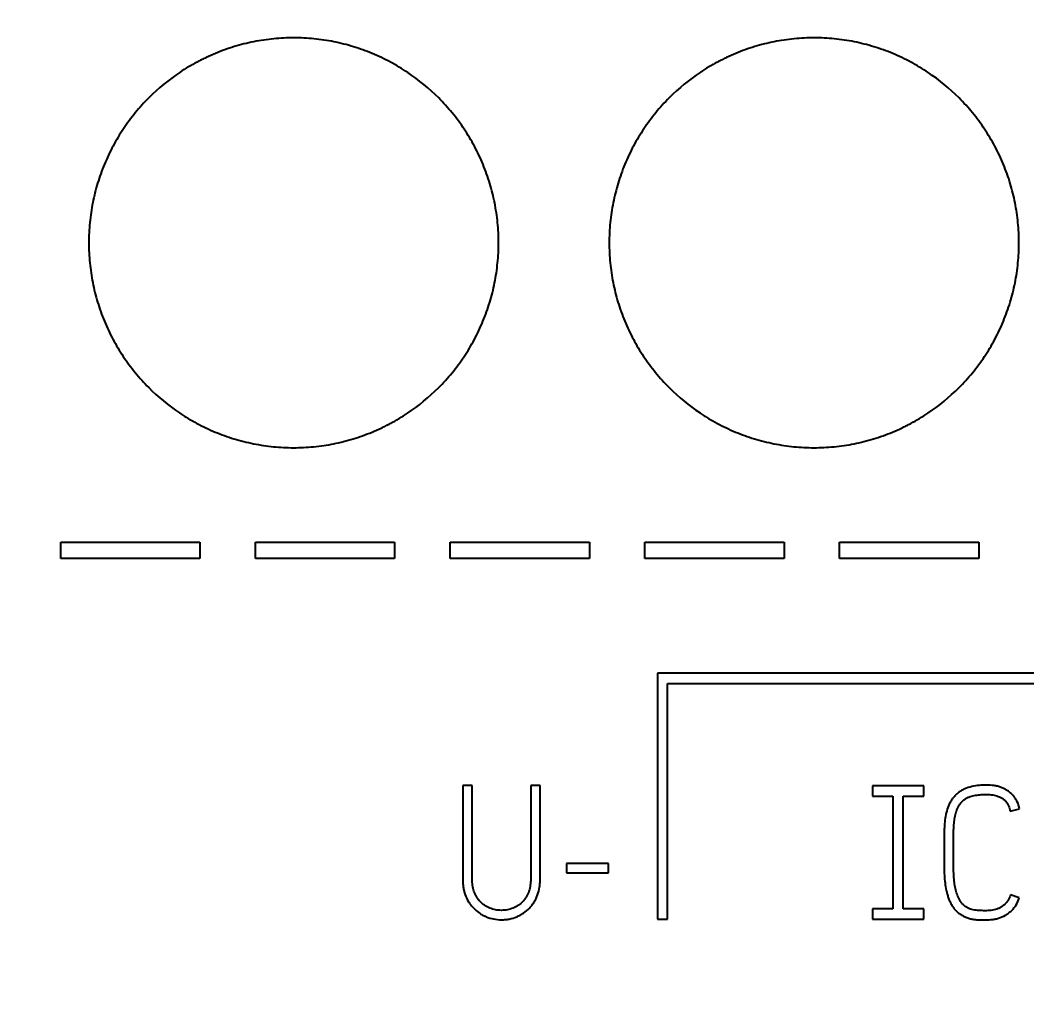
# Model space of a CAD drawing. Extents: x 0 to 420, y 0 to 297.
# Drawn here: x 122.61 to 132.44, y 158.89 to 168.57 of the extents above; entities that cross this region are included whole.
import ezdxf

# ---------------------------------------------------------------- set-up
doc = ezdxf.new("R2010")
doc.units = 0
doc.header["$LTSCALE"] = 23.1
for name, color, linetype in [('10000_FRONT', 7, 'CONTINUOUS'), ('10100_DIM_FRONT', 7, 'CONTINUOUS'), ('10500_FRONT_LABELING', 7, 'CONTINUOUS')]:
    doc.layers.add(name, color=color, linetype=linetype)
doc.styles.get("Standard").update_dxf_attribs({"font": 'txt', "width": 0.8})
doc.dimstyles.new('DIMSTYLE_1', dxfattribs={"dimtxt": 3.5, "dimasz": 3.5, "dimexe": 0.18, "dimexo": 0.0625, "dimgap": 0.09, "dimtad": 1, "dimtxsty": 'STANDARD', "dimcen": 0.09, "dimazin": 3, "dimtp": 0.05, "dimtm": 0.05, "dimtfac": 1, "dimtofl": 0, "dimtmove": 0, "dimatfit": 3, "dimtolj": 1})

# ---------------------------------------------------------------- blocks, each defined once
blk = doc.blocks.new('*D0')
at = {"layer": '10100_DIM_FRONT', "linetype": 'CONTINUOUS'}
for p, q in [((107.530749, 192.195968), (107.530749, 134.211085)), ((143.030749, 192.195968), (143.030749, 134.211085)), ((107.530749, 136.211085), (125.280749, 136.211085)), ((143.030749, 136.211085), (125.280749, 136.211085))]:
    blk.add_line(p, q, dxfattribs=at)
for points in [[(111.030749, 136.711085), (107.530749, 136.211085), (111.030749, 135.711085)], [(139.530749, 135.711085), (143.030749, 136.211085), (139.530749, 136.711085)]]:
    blk.add_solid(points, dxfattribs=at)
at = {"layer": '10100_DIM_FRONT', "linetype": 'CONTINUOUS', "width": 0.678571}
blk.add_text('35,5', height=3.5, dxfattribs=at).set_placement((121.450091, 137.086085))
blk = doc.blocks.new('*D1')
at = {"layer": '10100_DIM_FRONT', "linetype": 'CONTINUOUS'}
for p, q in [((143.030749, 192.195968), (143.030749, 124.458443)), ((99.530757, 151.746968), (99.530757, 124.458443)), ((99.530757, 126.458443), (121.280753, 126.458443)), ((143.030749, 126.458443), (121.280753, 126.458443))]:
    blk.add_line(p, q, dxfattribs=at)
for points in [[(103.030757, 126.958443), (99.530757, 126.458443), (103.030757, 125.958443)], [(139.530749, 125.958443), (143.030749, 126.458443), (139.530749, 126.958443)]]:
    blk.add_solid(points, dxfattribs=at)
at = {"layer": '10100_DIM_FRONT', "linetype": 'CONTINUOUS', "width": 0.696429}
blk.add_text('43,5', height=3.5, dxfattribs=at).set_placement((117.247464, 127.333443))

msp = doc.modelspace()

# ---------------------------------------------------------------- linework, layer by layer
at = {"layer": '10000_FRONT', "color": 7, "linetype": 'CONTINUOUS'}
for p, q in [((123.0071, 163.315), (123.0071, 163.4752)), ((123.0071, 163.4752), (124.3656, 163.4752)), ((124.3656, 163.4752), (124.3656, 163.315)), ((124.9078, 163.315), (124.9078, 163.4752)), ((124.9078, 163.4752), (126.2663, 163.4752)), ((126.2663, 163.4752), (126.2663, 163.315)), ((126.8085, 163.315), (126.8085, 163.4752)), ((126.8085, 163.4752), (128.167, 163.4752)), ((128.167, 163.4752), (128.167, 163.315)), ((128.7093, 163.315), (128.7093, 163.4752)), ((128.7093, 163.4752), (130.0677, 163.4752)), ((130.0677, 163.4752), (130.0677, 163.315)), ((130.61, 163.315), (130.61, 163.4752)), ((130.61, 163.4752), (131.9684, 163.4752)), ((131.9684, 163.4752), (131.9684, 163.315)), ((124.3656, 163.315), (123.0071, 163.315)), ((126.2663, 163.315), (124.9078, 163.315)), ((128.167, 163.315), (126.8085, 163.315)), ((130.0677, 163.315), (128.7093, 163.315)), ((131.9684, 163.315), (130.61, 163.315)), ((128.8308, 162.197), (128.8308, 159.797)), ((133.4308, 162.197), (128.8308, 162.197)), ((128.9308, 159.797), (128.9308, 162.097)), ((128.9308, 162.097), (133.353, 162.097)), ((128.8308, 159.797), (128.9308, 159.797))]:
    msp.add_line(p, q, dxfattribs=at)
for points, knots in [([(127.2808, 166.397), (127.2808, 166.4629), (127.2775, 166.5283), (127.2647, 166.658), (127.2552, 166.7224), (127.2299, 166.85), (127.2141, 166.9132), (127.1857, 167.0073), (127.1753, 167.0386), (127.1532, 167.1007), (127.1414, 167.1313), (127.1038, 167.2221), (127.048, 167.3399), (126.9813, 167.4517), (126.927, 167.5332), (126.9082, 167.56), (126.8692, 167.6128), (126.8489, 167.6388), (126.7862, 167.7153), (126.7422, 167.7638), (126.604, 167.9023), (126.5034, 167.9852), (126.3669, 168.0767), (126.3389, 168.0944), (126.2824, 168.1284), (126.2538, 168.1446), (126.1672, 168.191), (126.1082, 168.2189), (125.9878, 168.269), (125.9264, 168.291), (125.8325, 168.3197), (125.8008, 168.3285), (125.737, 168.3445), (125.7047, 168.3518), (125.6077, 168.3712), (125.4781, 168.3903), (125.3478, 168.3969), (125.2173, 168.397), (125.1518, 168.3939), (125.0534, 168.3843), (125.0205, 168.3803), (124.9553, 168.3706), (124.923, 168.365), (124.8267, 168.3458), (124.7634, 168.33), (124.6386, 168.2922), (124.5771, 168.2702), (124.4862, 168.2327), (124.4561, 168.2193), (124.4114, 168.1982), (124.3965, 168.1909), (124.3671, 168.1761), (124.294, 168.1382), (124.2239, 168.0961), (124.0612, 167.9875), (123.9602, 167.9048), (123.8435, 167.7881), (123.8207, 167.7642), (123.7767, 167.7156), (123.7553, 167.6908), (123.6932, 167.615), (123.6543, 167.5627), (123.582, 167.4545), (123.5483, 167.3985), (123.5019, 167.3118), (123.4871, 167.2825), (123.4589, 167.2228), (123.4456, 167.1928), (123.408, 167.1019), (123.3641, 166.9791), (123.3323, 166.8529), (123.3131, 166.7569), (123.3075, 166.7247), (123.2978, 166.6599), (123.2938, 166.6272), (123.284, 166.5287), (123.2808, 166.4629), (123.2808, 166.397)], [0, 0, 0, 0, 0.03125, 0.03125, 0.0625, 0.0625, 0.09375, 0.09375, 0.109375, 0.109375, 0.125, 0.125, 0.15625, 0.1875, 0.1875, 0.203125, 0.203125, 0.21875, 0.21875, 0.25, 0.25, 0.3125, 0.3125, 0.328125, 0.328125, 0.34375, 0.34375, 0.375, 0.375, 0.40625, 0.40625, 0.421875, 0.421875, 0.4375, 0.4375, 0.46875, 0.5, 0.5, 0.53125, 0.53125, 0.546875, 0.546875, 0.5625, 0.5625, 0.59375, 0.59375, 0.625, 0.625, 0.640625, 0.640625, 0.648438, 0.648438, 0.65625, 0.6875, 0.6875, 0.75, 0.75, 0.765625, 0.765625, 0.78125, 0.78125, 0.8125, 0.8125, 0.84375, 0.84375, 0.859375, 0.859375, 0.875, 0.875, 0.90625, 0.9375, 0.9375, 0.953125, 0.953125, 0.96875, 0.96875, 1, 1, 1, 1]), ([(132.3608, 166.397), (132.3608, 166.4629), (132.3575, 166.5283), (132.3447, 166.658), (132.3352, 166.7224), (132.3099, 166.85), (132.2941, 166.9132), (132.2657, 167.0073), (132.2553, 167.0386), (132.2332, 167.1007), (132.2214, 167.1313), (132.1838, 167.2221), (132.128, 167.3399), (132.0613, 167.4517), (132.007, 167.5332), (131.9882, 167.56), (131.9492, 167.6128), (131.9289, 167.6388), (131.8662, 167.7153), (131.8222, 167.7638), (131.684, 167.9023), (131.5834, 167.9852), (131.4469, 168.0767), (131.4189, 168.0944), (131.3624, 168.1284), (131.3338, 168.1446), (131.2472, 168.191), (131.1882, 168.2189), (131.0678, 168.269), (131.0064, 168.291), (130.9125, 168.3197), (130.8808, 168.3285), (130.817, 168.3445), (130.7847, 168.3518), (130.6877, 168.3712), (130.5581, 168.3903), (130.4278, 168.3969), (130.2973, 168.397), (130.2318, 168.3939), (130.1334, 168.3843), (130.1005, 168.3803), (130.0353, 168.3706), (130.003, 168.365), (129.9067, 168.3458), (129.8434, 168.33), (129.7186, 168.2922), (129.6571, 168.2702), (129.5662, 168.2327), (129.5361, 168.2193), (129.4914, 168.1982), (129.4765, 168.1909), (129.4471, 168.1761), (129.374, 168.1382), (129.3039, 168.0961), (129.1412, 167.9875), (129.0402, 167.9048), (128.9235, 167.7881), (128.9007, 167.7642), (128.8567, 167.7156), (128.8353, 167.6908), (128.7732, 167.615), (128.7343, 167.5627), (128.662, 167.4545), (128.6283, 167.3985), (128.5819, 167.3118), (128.5671, 167.2825), (128.5389, 167.2228), (128.5256, 167.1928), (128.488, 167.1019), (128.4441, 166.9791), (128.4123, 166.8529), (128.3931, 166.7569), (128.3875, 166.7247), (128.3778, 166.6599), (128.3738, 166.6272), (128.364, 166.5287), (128.3608, 166.4629), (128.3608, 166.397)], [0, 0, 0, 0, 0.03125, 0.03125, 0.0625, 0.0625, 0.09375, 0.09375, 0.109375, 0.109375, 0.125, 0.125, 0.15625, 0.1875, 0.1875, 0.203125, 0.203125, 0.21875, 0.21875, 0.25, 0.25, 0.3125, 0.3125, 0.328125, 0.328125, 0.34375, 0.34375, 0.375, 0.375, 0.40625, 0.40625, 0.421875, 0.421875, 0.4375, 0.4375, 0.46875, 0.5, 0.5, 0.53125, 0.53125, 0.546875, 0.546875, 0.5625, 0.5625, 0.59375, 0.59375, 0.625, 0.625, 0.640625, 0.640625, 0.648438, 0.648438, 0.65625, 0.6875, 0.6875, 0.75, 0.75, 0.765625, 0.765625, 0.78125, 0.78125, 0.8125, 0.8125, 0.84375, 0.84375, 0.859375, 0.859375, 0.875, 0.875, 0.90625, 0.9375, 0.9375, 0.953125, 0.953125, 0.96875, 0.96875, 1, 1, 1, 1]), ([(123.2808, 166.397), (123.2808, 166.331), (123.284, 166.2656), (123.2968, 166.1359), (123.3063, 166.0715), (123.3317, 165.9439), (123.3474, 165.8807), (123.3759, 165.7866), (123.3862, 165.7553), (123.4084, 165.6932), (123.4202, 165.6626), (123.4577, 165.5719), (123.5135, 165.454), (123.5802, 165.3422), (123.6345, 165.2608), (123.6533, 165.234), (123.6923, 165.1812), (123.7126, 165.1552), (123.7753, 165.0787), (123.8192, 165.0302), (123.9575, 164.8917), (124.058, 164.8088), (124.1809, 164.7265), (124.1947, 164.7175), (124.2225, 164.6998), (124.2366, 164.6911), (124.279, 164.6657), (124.3076, 164.6494), (124.3942, 164.603), (124.4532, 164.575), (124.5736, 164.525), (124.635, 164.5029), (124.7289, 164.4743), (124.7606, 164.4655), (124.8244, 164.4494), (124.8568, 164.4422), (124.9537, 164.4228), (125.0834, 164.4036), (125.2137, 164.397), (125.3443, 164.3969), (125.4097, 164.4), (125.5081, 164.4096), (125.541, 164.4137), (125.6062, 164.4233), (125.6385, 164.429), (125.7349, 164.4481), (125.7982, 164.464), (125.923, 164.5018), (125.9845, 164.5237), (126.0754, 164.5613), (126.1055, 164.5746), (126.1502, 164.5958), (126.1651, 164.603), (126.1946, 164.6179), (126.2676, 164.6558), (126.3378, 164.6978), (126.5004, 164.8065), (126.6014, 164.8892), (126.7181, 165.0059), (126.7408, 165.0298), (126.7849, 165.0784), (126.8062, 165.1032), (126.8684, 165.179), (126.9072, 165.2312), (126.9796, 165.3395), (127.0132, 165.3954), (127.0596, 165.4821), (127.0744, 165.5115), (127.1026, 165.5711), (127.1159, 165.6012), (127.1535, 165.692), (127.1974, 165.8148), (127.2292, 165.941), (127.2484, 166.037), (127.254, 166.0692), (127.2637, 166.134), (127.2678, 166.1667), (127.2775, 166.2652), (127.2808, 166.331), (127.2808, 166.397)], [0, 0, 0, 0, 0.03125, 0.03125, 0.0625, 0.0625, 0.09375, 0.09375, 0.109375, 0.109375, 0.125, 0.125, 0.15625, 0.1875, 0.1875, 0.203125, 0.203125, 0.21875, 0.21875, 0.25, 0.25, 0.3125, 0.3125, 0.320312, 0.320312, 0.328125, 0.328125, 0.34375, 0.34375, 0.375, 0.375, 0.40625, 0.40625, 0.421875, 0.421875, 0.4375, 0.4375, 0.46875, 0.5, 0.5, 0.53125, 0.53125, 0.546875, 0.546875, 0.5625, 0.5625, 0.59375, 0.59375, 0.625, 0.625, 0.640625, 0.640625, 0.648438, 0.648438, 0.65625, 0.6875, 0.6875, 0.75, 0.75, 0.765625, 0.765625, 0.78125, 0.78125, 0.8125, 0.8125, 0.84375, 0.84375, 0.859375, 0.859375, 0.875, 0.875, 0.90625, 0.9375, 0.9375, 0.953125, 0.953125, 0.96875, 0.96875, 1, 1, 1, 1]), ([(128.3608, 166.397), (128.3608, 166.331), (128.364, 166.2656), (128.3768, 166.1359), (128.3863, 166.0715), (128.4117, 165.9439), (128.4274, 165.8807), (128.4559, 165.7866), (128.4662, 165.7553), (128.4884, 165.6932), (128.5002, 165.6626), (128.5377, 165.5719), (128.5935, 165.454), (128.6602, 165.3422), (128.7145, 165.2608), (128.7333, 165.234), (128.7723, 165.1812), (128.7926, 165.1552), (128.8553, 165.0787), (128.8992, 165.0302), (129.0375, 164.8917), (129.138, 164.8088), (129.2609, 164.7265), (129.2747, 164.7175), (129.3025, 164.6998), (129.3166, 164.6911), (129.359, 164.6657), (129.3876, 164.6494), (129.4742, 164.603), (129.5332, 164.575), (129.6536, 164.525), (129.715, 164.5029), (129.8089, 164.4743), (129.8406, 164.4655), (129.9044, 164.4494), (129.9368, 164.4422), (130.0337, 164.4228), (130.1634, 164.4036), (130.2937, 164.397), (130.4243, 164.3969), (130.4897, 164.4), (130.5881, 164.4096), (130.621, 164.4137), (130.6862, 164.4233), (130.7185, 164.429), (130.8149, 164.4481), (130.8782, 164.464), (131.003, 164.5018), (131.0645, 164.5237), (131.1554, 164.5613), (131.1855, 164.5746), (131.2302, 164.5958), (131.2451, 164.603), (131.2746, 164.6179), (131.3476, 164.6558), (131.4178, 164.6978), (131.5804, 164.8065), (131.6814, 164.8892), (131.7981, 165.0059), (131.8208, 165.0298), (131.8649, 165.0784), (131.8862, 165.1032), (131.9484, 165.179), (131.9872, 165.2312), (132.0596, 165.3395), (132.0932, 165.3954), (132.1396, 165.4821), (132.1544, 165.5115), (132.1826, 165.5711), (132.1959, 165.6012), (132.2335, 165.692), (132.2774, 165.8148), (132.3092, 165.941), (132.3284, 166.037), (132.334, 166.0692), (132.3437, 166.134), (132.3478, 166.1667), (132.3575, 166.2652), (132.3608, 166.331), (132.3608, 166.397)], [0, 0, 0, 0, 0.03125, 0.03125, 0.0625, 0.0625, 0.09375, 0.09375, 0.109375, 0.109375, 0.125, 0.125, 0.15625, 0.1875, 0.1875, 0.203125, 0.203125, 0.21875, 0.21875, 0.25, 0.25, 0.3125, 0.3125, 0.320312, 0.320312, 0.328125, 0.328125, 0.34375, 0.34375, 0.375, 0.375, 0.40625, 0.40625, 0.421875, 0.421875, 0.4375, 0.4375, 0.46875, 0.5, 0.5, 0.53125, 0.53125, 0.546875, 0.546875, 0.5625, 0.5625, 0.59375, 0.59375, 0.625, 0.625, 0.640625, 0.640625, 0.648438, 0.648438, 0.65625, 0.6875, 0.6875, 0.75, 0.75, 0.765625, 0.765625, 0.78125, 0.78125, 0.8125, 0.8125, 0.84375, 0.84375, 0.859375, 0.859375, 0.875, 0.875, 0.90625, 0.9375, 0.9375, 0.953125, 0.953125, 0.96875, 0.96875, 1, 1, 1, 1])]:
    msp.add_open_spline(points, degree=3, knots=knots, dxfattribs=at)
at = {"layer": '10500_FRONT_LABELING', "color": 7, "linetype": 'CONTINUOUS'}
for p, q in [((126.9308, 161.0988), (126.9308, 160.1828)), ((127.0227, 161.0988), (126.9308, 161.0988)), ((127.0227, 160.1828), (127.0227, 161.0988)), ((127.5943, 161.0988), (127.5943, 160.1828)), ((127.6862, 161.0988), (127.5943, 161.0988)), ((127.6862, 160.1828), (127.6862, 161.0988)), ((130.9308, 161.097), (130.9308, 160.997)), ((131.4308, 161.097), (130.9308, 161.097)), ((131.4308, 160.997), (131.4308, 161.097)), ((130.9308, 160.997), (131.1308, 160.997)), ((131.1308, 160.997), (131.1308, 159.897)), ((131.2308, 159.897), (131.2308, 160.997)), ((131.2308, 160.997), (131.4308, 160.997)), ((132.2762, 160.85), (132.3646, 160.8716)), ((131.6308, 160.6372), (131.6308, 160.2946)), ((131.7227, 160.2946), (131.7227, 160.6372)), ((127.9423, 160.3397), (127.9423, 160.2477)), ((128.3534, 160.3397), (127.9423, 160.3397)), ((128.3534, 160.2477), (128.3534, 160.3397)), ((127.9423, 160.2477), (128.3534, 160.2477)), ((132.3628, 160.0025), (132.2781, 160.0332)), ((130.9308, 159.897), (130.9308, 159.797)), ((131.1308, 159.897), (130.9308, 159.897)), ((131.4308, 159.897), (131.2308, 159.897)), ((131.4308, 159.797), (131.4308, 159.897)), ((130.9308, 159.797), (131.4308, 159.797))]:
    msp.add_line(p, q, dxfattribs=at)
for points, knots in [([(132.3646, 160.8716), (132.3615, 160.8957), (132.3546, 160.9187), (132.3418, 160.9461), (132.339, 160.9516), (132.3331, 160.9621), (132.3236, 160.9776), (132.3127, 160.9919), (132.2968, 161.0101), (132.2881, 161.0188), (132.27, 161.0348), (132.2605, 161.0421), (132.2406, 161.0557), (132.2301, 161.0619), (132.2085, 161.073), (132.1974, 161.0778), (132.1748, 161.0861), (132.1632, 161.0895), (132.1397, 161.0951), (132.1277, 161.0973), (132.0918, 161.1025), (132.0678, 161.1039), (132.0199, 161.1044), (131.9959, 161.1036), (131.9479, 161.0991), (131.9238, 161.0953), (131.877, 161.0842), (131.8541, 161.0768), (131.8209, 161.0621), (131.81, 161.0566), (131.7892, 161.0445), (131.7692, 161.0312), (131.7509, 161.0155), (131.7335, 160.9985), (131.7255, 160.9895), (131.7107, 160.9706), (131.7039, 160.9607), (131.6915, 160.9401), (131.6858, 160.9294), (131.6703, 160.8967), (131.6622, 160.8742), (131.6494, 160.8282), (131.6445, 160.8046), (131.6335, 160.7332), (131.6308, 160.6853), (131.6308, 160.6372)], [0, 0, 0, 0, 0.0625, 0.0625, 0.078125, 0.078125, 0.09375, 0.125, 0.125, 0.15625, 0.15625, 0.1875, 0.1875, 0.21875, 0.21875, 0.25, 0.25, 0.28125, 0.28125, 0.3125, 0.3125, 0.375, 0.375, 0.4375, 0.4375, 0.5, 0.5, 0.5625, 0.5625, 0.59375, 0.59375, 0.625, 0.65625, 0.65625, 0.6875, 0.6875, 0.71875, 0.71875, 0.75, 0.75, 0.8125, 0.8125, 0.875, 0.875, 1, 1, 1, 1]), ([(131.7227, 160.6372), (131.7227, 160.6557), (131.7231, 160.6742), (131.7249, 160.7111), (131.7262, 160.7295), (131.7305, 160.7661), (131.7333, 160.7844), (131.7412, 160.8206), (131.7463, 160.8387), (131.756, 160.8648), (131.7596, 160.8734), (131.7676, 160.8902), (131.772, 160.8985), (131.7866, 160.9225), (131.7981, 160.9369), (131.8184, 160.9559), (131.8257, 160.9618), (131.8411, 160.9726), (131.8491, 160.9774), (131.8657, 160.9858), (131.8742, 160.9894), (131.892, 160.9955), (131.9011, 160.998), (131.9284, 161.0041), (131.9467, 161.0067), (131.9836, 161.0106), (132.0021, 161.0117), (132.0393, 161.0125), (132.0581, 161.0121), (132.0952, 161.0092), (132.1136, 161.0066), (132.15, 160.9978), (132.1676, 160.9916), (132.1922, 160.9785), (132.2002, 160.9734), (132.2148, 160.962), (132.2216, 160.9558), (132.2309, 160.9455), (132.2339, 160.942), (132.2396, 160.9346), (132.2423, 160.9308), (132.2499, 160.9191), (132.2544, 160.911), (132.2662, 160.8859), (132.272, 160.8681), (132.2762, 160.85)], [0, 0, 0, 0, 0.0625, 0.0625, 0.125, 0.125, 0.1875, 0.1875, 0.25, 0.25, 0.28125, 0.28125, 0.3125, 0.3125, 0.375, 0.375, 0.40625, 0.40625, 0.4375, 0.4375, 0.46875, 0.46875, 0.5, 0.5, 0.5625, 0.5625, 0.625, 0.625, 0.6875, 0.6875, 0.75, 0.75, 0.8125, 0.8125, 0.84375, 0.84375, 0.875, 0.875, 0.890625, 0.890625, 0.90625, 0.90625, 0.9375, 0.9375, 1, 1, 1, 1]), ([(131.6308, 160.2946), (131.6308, 160.2702), (131.6313, 160.2458), (131.6337, 160.1972), (131.6356, 160.173), (131.6415, 160.1248), (131.6455, 160.1008), (131.6534, 160.065), (131.6564, 160.0531), (131.6631, 160.0295), (131.6667, 160.0178), (131.6748, 159.9947), (131.6792, 159.9834), (131.6891, 159.961), (131.6946, 159.9499), (131.7067, 159.9285), (131.7133, 159.9182), (131.7275, 159.8983), (131.7351, 159.8888), (131.7477, 159.8753), (131.7521, 159.871), (131.7613, 159.8627), (131.766, 159.8588), (131.7806, 159.8476), (131.7908, 159.8409), (131.812, 159.8286), (131.8229, 159.8229), (131.8455, 159.8129), (131.857, 159.8088), (131.8805, 159.8017), (131.8924, 159.7987), (131.9165, 159.794), (131.9288, 159.7924), (131.9532, 159.7902), (131.9654, 159.7896), (131.9899, 159.7887), (132.0021, 159.7883), (132.0387, 159.7877), (132.063, 159.7883), (132.0995, 159.792), (132.1116, 159.7937), (132.1359, 159.7982), (132.1481, 159.801), (132.1837, 159.8115), (132.2063, 159.8212), (132.2384, 159.8398), (132.2488, 159.8467), (132.2686, 159.8615), (132.2873, 159.8774), (132.304, 159.8954), (132.3157, 159.9099), (132.3195, 159.9149), (132.3267, 159.9249), (132.3301, 159.9301), (132.3461, 159.9562), (132.3561, 159.9785), (132.3628, 160.0025)], [0, 0, 0, 0, 0.0625, 0.0625, 0.125, 0.125, 0.1875, 0.1875, 0.21875, 0.21875, 0.25, 0.25, 0.28125, 0.28125, 0.3125, 0.3125, 0.34375, 0.34375, 0.375, 0.375, 0.390625, 0.390625, 0.40625, 0.40625, 0.4375, 0.4375, 0.46875, 0.46875, 0.5, 0.5, 0.53125, 0.53125, 0.5625, 0.5625, 0.59375, 0.59375, 0.625, 0.625, 0.6875, 0.6875, 0.71875, 0.71875, 0.75, 0.75, 0.8125, 0.8125, 0.84375, 0.84375, 0.875, 0.90625, 0.90625, 0.921875, 0.921875, 0.9375, 0.9375, 1, 1, 1, 1]), ([(132.2781, 160.0332), (132.2717, 160.015), (132.2642, 159.9975), (132.2495, 159.973), (132.2439, 159.9652), (132.2316, 159.9503), (132.2248, 159.9434), (132.2107, 159.9305), (132.2033, 159.9245), (132.1876, 159.9135), (132.1794, 159.9086), (132.162, 159.8998), (132.1531, 159.8961), (132.1349, 159.8898), (132.1256, 159.8873), (132.1067, 159.8835), (132.097, 159.8822), (132.0777, 159.8802), (132.0681, 159.8794), (132.0392, 159.8778), (132.0199, 159.8779), (131.991, 159.879), (131.9814, 159.8795), (131.9621, 159.8807), (131.9524, 159.8814), (131.9235, 159.884), (131.9044, 159.8867), (131.8815, 159.8946), (131.8769, 159.8965), (131.8681, 159.9004), (131.8638, 159.9026), (131.8512, 159.9096), (131.8432, 159.9148), (131.8279, 159.9264), (131.8206, 159.9329), (131.8072, 159.9468), (131.801, 159.9542), (131.7897, 159.9699), (131.7846, 159.9781), (131.7752, 159.995), (131.7709, 160.0036), (131.7591, 160.0298), (131.7525, 160.0478), (131.7419, 160.0847), (131.7377, 160.1036), (131.7313, 160.1415), (131.7291, 160.1606), (131.724, 160.2178), (131.7227, 160.2562), (131.7227, 160.2946)], [0, 0, 0, 0, 0.0625, 0.0625, 0.09375, 0.09375, 0.125, 0.125, 0.15625, 0.15625, 0.1875, 0.1875, 0.21875, 0.21875, 0.25, 0.25, 0.28125, 0.28125, 0.3125, 0.3125, 0.375, 0.375, 0.40625, 0.40625, 0.4375, 0.4375, 0.5, 0.5, 0.515625, 0.515625, 0.53125, 0.53125, 0.5625, 0.5625, 0.59375, 0.59375, 0.625, 0.625, 0.65625, 0.65625, 0.6875, 0.6875, 0.75, 0.75, 0.8125, 0.8125, 0.875, 0.875, 1, 1, 1, 1]), ([(126.9308, 160.1828), (126.9308, 160.1573), (126.9324, 160.1321), (126.9381, 160.0946), (126.9405, 160.0822), (126.9467, 160.0576), (126.9504, 160.0454), (126.9636, 160.0094), (126.9747, 159.9868), (126.9945, 159.9546), (127.0016, 159.9441), (127.0171, 159.924), (127.0255, 159.9142), (127.052, 159.8866), (127.0714, 159.8703), (127.1029, 159.8488), (127.1138, 159.8421), (127.1364, 159.8299), (127.1479, 159.8245), (127.1831, 159.81), (127.2075, 159.8025), (127.2578, 159.7924), (127.2831, 159.7898), (127.3212, 159.7897), (127.3338, 159.7903), (127.3593, 159.7928), (127.372, 159.7946), (127.4096, 159.8021), (127.4339, 159.8093), (127.4692, 159.8237), (127.4808, 159.8292), (127.5034, 159.8413), (127.5143, 159.8479), (127.5456, 159.8693), (127.5649, 159.8856), (127.5913, 159.9134), (127.5997, 159.9232), (127.6151, 159.9434), (127.6222, 159.9539), (127.6354, 159.9755), (127.6415, 159.9866), (127.6527, 160.0095), (127.6577, 160.0213), (127.6708, 160.0571), (127.6769, 160.0816), (127.6826, 160.1192), (127.684, 160.1319), (127.6858, 160.1573), (127.6862, 160.1701), (127.6862, 160.1828)], [0, 0, 0, 0, 0.0625, 0.0625, 0.09375, 0.09375, 0.125, 0.125, 0.1875, 0.1875, 0.21875, 0.21875, 0.25, 0.25, 0.3125, 0.3125, 0.34375, 0.34375, 0.375, 0.375, 0.4375, 0.4375, 0.5, 0.5, 0.53125, 0.53125, 0.5625, 0.5625, 0.625, 0.625, 0.65625, 0.65625, 0.6875, 0.6875, 0.75, 0.75, 0.78125, 0.78125, 0.8125, 0.8125, 0.84375, 0.84375, 0.875, 0.875, 0.9375, 0.9375, 0.96875, 0.96875, 1, 1, 1, 1]), ([(127.5943, 160.1828), (127.5943, 160.1634), (127.5931, 160.1442), (127.5877, 160.1062), (127.5834, 160.0875), (127.5739, 160.06), (127.5703, 160.0509), (127.5621, 160.0333), (127.5575, 160.0247), (127.5477, 160.0081), (127.5424, 159.9999), (127.531, 159.9843), (127.5247, 159.9767), (127.5048, 159.9552), (127.4901, 159.9426), (127.4662, 159.9261), (127.4578, 159.921), (127.4405, 159.9118), (127.4317, 159.9077), (127.4047, 159.8968), (127.386, 159.8913), (127.3475, 159.8836), (127.3282, 159.8817), (127.2992, 159.8817), (127.2895, 159.8822), (127.2701, 159.8841), (127.2604, 159.8856), (127.2317, 159.8912), (127.2131, 159.8966), (127.186, 159.9074), (127.1771, 159.9115), (127.1598, 159.9206), (127.1515, 159.9257), (127.1276, 159.942), (127.1129, 159.9545), (127.093, 159.9759), (127.0867, 159.9834), (127.0752, 159.9991), (127.0698, 160.0072), (127.0599, 160.0238), (127.0554, 160.0324), (127.0471, 160.05), (127.0434, 160.0591), (127.0338, 160.0866), (127.0294, 160.1054), (127.0253, 160.1342), (127.0243, 160.1439), (127.023, 160.1633), (127.0227, 160.1731), (127.0227, 160.1828)], [0, 0, 0, 0, 0.0625, 0.0625, 0.125, 0.125, 0.15625, 0.15625, 0.1875, 0.1875, 0.21875, 0.21875, 0.25, 0.25, 0.3125, 0.3125, 0.34375, 0.34375, 0.375, 0.375, 0.4375, 0.4375, 0.5, 0.5, 0.53125, 0.53125, 0.5625, 0.5625, 0.625, 0.625, 0.65625, 0.65625, 0.6875, 0.6875, 0.75, 0.75, 0.78125, 0.78125, 0.8125, 0.8125, 0.84375, 0.84375, 0.875, 0.875, 0.9375, 0.9375, 0.96875, 0.96875, 1, 1, 1, 1])]:
    msp.add_open_spline(points, degree=3, knots=knots, dxfattribs=at)

# ---------------------------------------------------------------- dimensions: what is measured, and where the dimension line sits
at = {"layer": '10100_DIM_FRONT', "linetype": 'CONTINUOUS'}
for base, p1, text, picture, middle in [((143.0307, 126.4584), (99.5308, 151.747), '43,5', '*D1', (122.1225, 129.0834)), ((143.0307, 136.2111), (107.5307, 192.196), '35,5', '*D0', (126.2001, 138.8361))]:
    dim = msp.add_linear_dim(base=base, p1=p1, p2=(143.0307, 192.196), text=text, dimstyle='DIMSTYLE_1', dxfattribs=at)
    dim.commit()
    dim.dimension.update_dxf_attribs({"geometry": picture, "text_midpoint": middle, "dimtype": 160})

doc.saveas('drawing.dxf')
